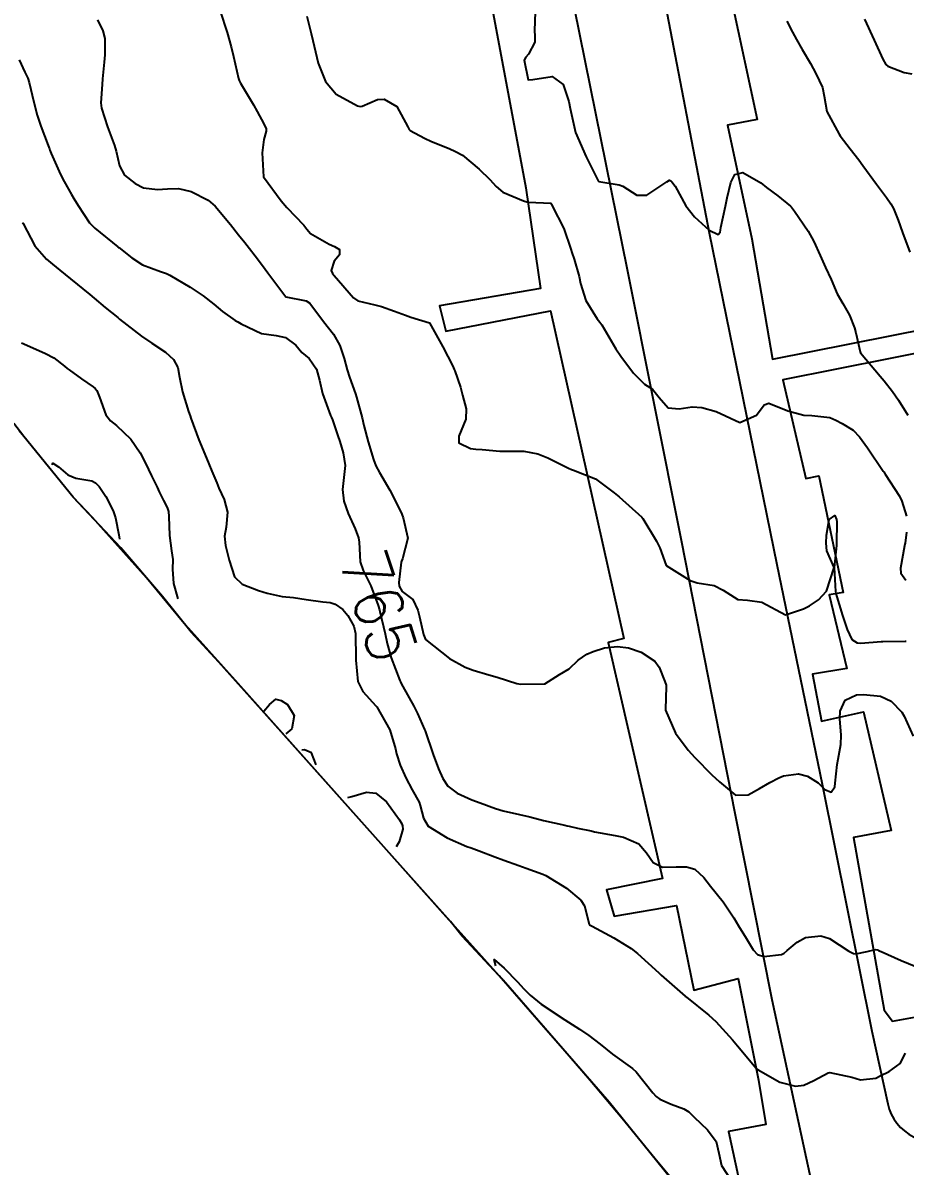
# Model space of a CAD drawing. Header units: metres. Extents: x 307586 to 320046, y 7427249 to 7434250.
# Drawn here: x 316786.2 to 316859.9, y 7432264.2 to 7432359.6 of the extents above; entities that cross this region are included whole.
import ezdxf
from ezdxf.enums import TextEntityAlignment as Align

# ---------------------------------------------------------------- set-up
doc = ezdxf.new("R2010")
doc.units = ezdxf.units.M
doc.header["$MEASUREMENT"] = 0
for name, color, linetype in [('Area', 45, 'Continuous'), ('Cotas', 45, 'Continuous'), ('Curvas de Nivel 1m', 11, 'Continuous'), ('Curvas de Nivel 5m', 15, 'Continuous'), ('Edificações', 30, 'Continuous'), ('Vias Primárias', 230, 'Continuous')]:
    doc.layers.add(name, color=color, linetype=linetype)
doc.styles.add('Style-STANDARD', font='STANDARD.shx')

msp = doc.modelspace()

# ---------------------------------------------------------------- linework, layer by layer
at = {"layer": 'Area'}
msp.add_polyline3d([(316840.895, 7432262.436, 773.313), (316835.16, 7432269.526, 769.992), (316826.311, 7432279.723, 770.753), (316822.897, 7432283.4, 772.382), (316821.908, 7432284.604, 772.212), (316806.633, 7432301.752, 766.433), (316802.587, 7432306.257, 767.093), (316800.289, 7432308.733, 772.532), (316797.892, 7432311.708, 771.992), (316794.408, 7432315.786, 773.733), (316790.441, 7432319.995, 775.442), (316786.31, 7432325.07, 774.422), (316785.471, 7432326.143, 774.182)], dxfattribs=at)
at = {"layer": 'Curvas de Nivel 1m', "flags": 128}
for points, elevation in [([(316792.462, 7432359.824), (316792.917, 7432358.895), (316793.066, 7432358.272), (316793.07, 7432356.894), (316793.027, 7432356.284), (316792.887, 7432354.895), (316792.852, 7432354.44), (316792.746, 7432352.896), (316792.801, 7432352.463), (316793.289, 7432350.891), (316793.883, 7432349.339), (316794.029, 7432348.883), (316794.314, 7432347.634), (316794.715, 7432346.874), (316795.6, 7432346.164), (316796.293, 7432345.825), (316797.459, 7432345.671), (316798.292, 7432345.718), (316799.224, 7432345.747), (316800.29, 7432345.51), (316801.688, 7432344.786), (316802.276, 7432344.295), (316803.576, 7432342.767), (316804.244, 7432341.9), (316804.745, 7432341.26), (316805.143, 7432340.746), (316805.614, 7432340.126), (316806.219, 7432339.326), (316806.67, 7432338.725), (316808.183, 7432336.71), (316809.881, 7432336.385), (316810.178, 7432336.178), (316811.326, 7432334.668), (316812.147, 7432333.606), (316812.697, 7432332.652), (316813.061, 7432331.584), (316813.308, 7432330.642), (316813.496, 7432330.028), (316814.003, 7432328.631), (316814.089, 7432328.362), (316814.542, 7432326.625), (316814.702, 7432325.978), (316815.058, 7432324.62), (316815.5, 7432323.136), (316815.701, 7432322.613), (316816.007, 7432322.057), (316816.861, 7432320.601), (316817.772, 7432318.795), (316817.857, 7432318.591), (316817.968, 7432318.295), (316818.36, 7432316.584), (316817.926, 7432314.874), (316817.836, 7432314.679), (316817.815, 7432314.591), (316817.606, 7432312.884), (316817.647, 7432312.592), (316817.888, 7432312.137), (316818.767, 7432311.462), (316819.191, 7432310.57), (316819.326, 7432310.026), (316819.66, 7432308.563), (316819.847, 7432308.144), (316821.823, 7432306.54), (316823.13, 7432305.835), (316823.814, 7432305.579), (316825.127, 7432305.179), (316825.808, 7432304.992), (316827.468, 7432304.473), (316827.802, 7432304.405), (316829.803, 7432304.44), (316831.023, 7432305.216), (316831.816, 7432305.696), (316832.586, 7432306.409), (316833.307, 7432306.921), (316833.834, 7432307.145), (316834.783, 7432307.436), (316835.841, 7432307.542), (316836.76, 7432307.44), (316837.834, 7432307.088), (316838.959, 7432306.333), (316839.323, 7432305.833), (316839.806, 7432304.634), (316839.907, 7432304.319), (316839.922, 7432304.198), (316839.856, 7432302.319), (316839.868, 7432302.233), (316840.7, 7432300.311), (316841.739, 7432298.914), (316842.039, 7432298.598), (316842.306, 7432298.291), (316843.712, 7432296.856), (316844.354, 7432296.263), (316845.692, 7432295.159), (316846.752, 7432295.18), (316847.698, 7432295.704), (316848.578, 7432296.217), (316849.308, 7432296.607), (316849.711, 7432296.762), (316850.961, 7432296.941), (316851.711, 7432296.741), (316852.595, 7432296.167), (316853.152, 7432295.612), (316853.696, 7432295.41), (316853.997, 7432295.85), (316854.027, 7432296.147), (316854.177, 7432297.695), (316854.273, 7432298.145), (316854.502, 7432299.386), (316854.505, 7432300.142), (316854.405, 7432301.512), (316854.443, 7432302.143), (316854.864, 7432303.067), (316855.797, 7432303.526), (316856.369, 7432303.552), (316857.796, 7432303.405), (316858.697, 7432303.002), (316859.567, 7432302.083), (316859.778, 7432301.729), (316860.517, 7432300.072)], 764), ([(316802.702, 7432360.546), (316803.298, 7432358.772), (316803.618, 7432357.585), (316803.802, 7432356.766), (316804.222, 7432354.945), (316804.282, 7432354.761), (316804.4, 7432354.533), (316805.488, 7432352.743), (316805.801, 7432352.172), (316806.357, 7432351.161), (316806.542, 7432350.728), (316806.538, 7432350.541), (316806.344, 7432349.837), (316806.202, 7432348.732), (316806.303, 7432346.73), (316807.795, 7432344.715), (316808.275, 7432344.164), (316809.676, 7432342.689), (316809.928, 7432342.363), (316810.246, 7432341.993), (316811.795, 7432341.106), (316812.236, 7432340.921), (316812.659, 7432340.656), (316812.661, 7432340.223), (316812.223, 7432339.688), (316811.961, 7432338.917), (316812.082, 7432338.661), (316812.21, 7432338.492), (316813.838, 7432336.643), (316814.18, 7432336.381), (316815.616, 7432336.057), (316816.176, 7432335.915), (316817.241, 7432335.53), (316818.169, 7432335.187), (316818.62, 7432335.036), (316820.163, 7432334.56), (316821.29, 7432332.548), (316822.117, 7432330.922), (316822.235, 7432330.659), (316822.286, 7432330.537), (316822.746, 7432329.177), (316822.923, 7432328.528), (316823.224, 7432327.374), (316823.205, 7432326.523), (316822.613, 7432325.096), (316822.611, 7432324.531), (316823.582, 7432324.062), (316824.038, 7432324.017), (316824.563, 7432323.98), (316826.036, 7432323.848), (316826.67, 7432323.85), (316828.037, 7432323.84), (316829.212, 7432323.629), (316830.031, 7432323.298), (316831.767, 7432322.423), (316832.021, 7432322.306), (316832.189, 7432322.249), (316834.01, 7432321.535), (316835.574, 7432320.374), (316835.99, 7432320.035), (316837.886, 7432318.351), (316837.971, 7432318.241), (316839.103, 7432316.333), (316839.398, 7432315.789), (316839.923, 7432314.32), (316841.911, 7432313.059), (316842.489, 7432312.872), (316843.907, 7432312.634), (316844.669, 7432312.262), (316845.891, 7432311.48), (316846.705, 7432311.428), (316847.888, 7432311.245), (316849.873, 7432310.2), (316851.364, 7432310.702), (316851.884, 7432310.951), (316852.629, 7432311.432), (316853.281, 7432312.159), (316853.923, 7432314.15), (316853.311, 7432315.533), (316853.256, 7432316.16), (316853.285, 7432316.828), (316853.527, 7432318.157), (316853.976, 7432318.484), (316854.141, 7432318.148), (316854.162, 7432317.956), (316854.136, 7432316.148), (316854.125, 7432315.965), (316853.923, 7432314.15), (316854.042, 7432312.149), (316854.073, 7432311.975), (316854.641, 7432310.142), (316855.027, 7432308.972), (316855.42, 7432308.134), (316855.849, 7432307.86), (316856.152, 7432307.823), (316857.851, 7432307.97), (316857.983, 7432307.976), (316859.852, 7432308.005), (316859.939, 7432307.991)], 763), ([(316809.919, 7432360.14), (316810.301, 7432358.682), (316810.444, 7432358.103), (316810.774, 7432356.676), (316810.886, 7432356.207), (316811.481, 7432354.669), (316812.387, 7432353.631), (316814.162, 7432352.642), (316814.372, 7432352.597), (316814.54, 7432352.637), (316815.821, 7432353.179), (316816.382, 7432353.215), (316817.434, 7432352.599), (316818.356, 7432350.904), (316818.457, 7432350.691), (316818.566, 7432350.587), (316819.743, 7432349.965), (316820.344, 7432349.683), (316821.802, 7432349.082), (316822.336, 7432348.855), (316822.929, 7432348.534), (316824.316, 7432347.38), (316825.192, 7432346.507), (316825.726, 7432345.928), (316826.293, 7432345.449), (316828.018, 7432344.74), (316828.285, 7432344.652), (316828.439, 7432344.622), (316830.284, 7432344.525), (316830.34, 7432344.439), (316830.41, 7432344.311), (316831.38, 7432342.429), (316831.968, 7432340.691), (316832.037, 7432340.422), (316832.227, 7432339.86), (316832.664, 7432338.415), (316832.779, 7432337.839), (316833.224, 7432336.41), (316834.168, 7432334.876), (316834.377, 7432334.608), (316834.534, 7432334.394), (316835.138, 7432333.371), (316835.714, 7432332.376), (316836.134, 7432331.776), (316837.194, 7432330.359), (316838.104, 7432329.442), (316838.782, 7432329.022), (316839.321, 7432328.332), (316840.08, 7432327.459), (316841.012, 7432327.377), (316842.081, 7432327.537), (316842.881, 7432327.492), (316844.076, 7432327.158), (316846.063, 7432326.25), (316847.453, 7432326.855), (316848.085, 7432327.708), (316848.475, 7432327.837), (316850.078, 7432327.218), (316851.412, 7432326.847), (316852.072, 7432326.807), (316853.574, 7432326.661), (316854.067, 7432326.437), (316854.589, 7432326.152), (316855.511, 7432325.592), (316856.052, 7432325.053), (316856.718, 7432324.123), (316858.024, 7432322.185), (316858.054, 7432322.141), (316858.075, 7432322.109), (316858.194, 7432321.934), (316859.378, 7432320.089), (316859.571, 7432319.668), (316859.976, 7432318.413)], 762), ([(316828.981, 7432360.462), (316828.94, 7432358.945), (316828.968, 7432358.462), (316828.954, 7432357.954), (316828.43, 7432356.96), (316828.194, 7432356.705), (316828.063, 7432356.474), (316828.406, 7432354.817), (316828.8, 7432354.857), (316830.409, 7432355.097), (316831.32, 7432354.431), (316831.806, 7432353.009), (316831.914, 7432352.425), (316832.353, 7432350.42), (316833.241, 7432348.411), (316834.149, 7432346.557), (316834.241, 7432346.401), (316834.302, 7432346.351), (316835.991, 7432346.066), (316836.299, 7432345.95), (316837.463, 7432345.187), (316838.291, 7432345.203), (316839.981, 7432346.325), (316840.186, 7432346.441), (316840.304, 7432346.409), (316840.401, 7432346.319), (316840.663, 7432345.952), (316841.556, 7432344.307), (316842.274, 7432343.383), (316843.498, 7432342.288), (316844.258, 7432341.921), (316844.413, 7432342.126), (316844.442, 7432342.277), (316844.485, 7432342.496), (316844.87, 7432344.271), (316845.01, 7432344.989), (316845.304, 7432346.265), (316845.654, 7432346.919), (316846.316, 7432347.098), (316847.817, 7432346.235), (316848.299, 7432345.852), (316849.222, 7432345.145), (316850.284, 7432344.29), (316850.367, 7432344.199), (316850.623, 7432343.853), (316851.777, 7432342.185), (316852.25, 7432341.324), (316852.774, 7432340.175), (316853.223, 7432339.17), (316853.672, 7432338.165), (316854.195, 7432336.982), (316854.648, 7432336.153), (316855.226, 7432335.197), (316855.637, 7432334.138), (316855.733, 7432333.711), (316856.101, 7432332.131), (316856.142, 7432332.061), (316857.762, 7432330.114), (316858.109, 7432329.703), (316858.813, 7432328.812), (316859.288, 7432328.092), (316860.075, 7432326.855)], 761), ([(316856.47, 7432359.877), (316857.275, 7432358.122), (316858.004, 7432356.539), (316858.245, 7432356.112), (316858.421, 7432355.95), (316859.773, 7432355.446), (316860.415, 7432355.329)], 759), ([(316786.215, 7432342.932), (316786.251, 7432342.825), (316787.244, 7432340.96), (316788.222, 7432339.851), (316788.709, 7432339.434), (316789.322, 7432338.933), (316790.202, 7432338.214), (316791.816, 7432336.904), (316792.18, 7432336.599), (316793.115, 7432335.829), (316794.164, 7432334.982), (316794.302, 7432334.869), (316796.142, 7432333.433), (316797.009, 7432332.841), (316798.126, 7432332.114), (316798.803, 7432331.503), (316799.163, 7432330.814), (316799.309, 7432330.016), (316799.555, 7432328.808), (316800.068, 7432327.163), (316800.189, 7432326.799), (316800.248, 7432326.611), (316800.922, 7432324.791), (316801.547, 7432323.257), (316801.756, 7432322.783), (316802.007, 7432322.182), (316802.414, 7432321.191), (316802.589, 7432320.771), (316803.021, 7432319.802), (316803.317, 7432318.76), (316803.201, 7432317.515), (316803.068, 7432316.763), (316803.155, 7432315.982), (316803.445, 7432314.757), (316803.902, 7432313.351), (316804.55, 7432312.743), (316805.888, 7432312.225), (316806.623, 7432311.986), (316807.883, 7432311.715), (316808.822, 7432311.636), (316809.881, 7432311.481), (316811.259, 7432311.287), (316811.879, 7432311.218), (316812.304, 7432311.081), (316812.944, 7432310.644), (316813.355, 7432310.125), (316813.859, 7432309.249), (316813.981, 7432308.629), (316813.992, 7432308.487), (316814.032, 7432306.628), (316814.033, 7432306.416), (316814.19, 7432304.626), (316814.603, 7432303.809), (316815.697, 7432302.611), (316815.772, 7432302.508), (316816.848, 7432300.599), (316817.317, 7432299.014), (316817.4, 7432298.593), (316817.719, 7432297.64), (316818.191, 7432296.583), (316818.725, 7432295.606), (316819.3, 7432294.566), (316819.4, 7432294.284), (316819.67, 7432293.233), (316820.069, 7432292.556), (316821.648, 7432291.577), (316823.276, 7432290.878), (316823.636, 7432290.748), (316824.3, 7432290.503), (316825.628, 7432290.009), (316826.369, 7432289.739), (316827.621, 7432289.281), (316828.221, 7432289.063), (316829.614, 7432288.559), (316829.886, 7432288.437), (316831.597, 7432287.381), (316832.801, 7432286.402), (316833.096, 7432285.916), (316833.478, 7432284.391), (316833.509, 7432284.338), (316833.562, 7432284.304), (316833.738, 7432284.211), (316835.552, 7432283.258), (316837.001, 7432282.355), (316837.537, 7432281.941), (316839.308, 7432280.323), (316839.416, 7432280.225), (316839.511, 7432280.136), (316840.833, 7432278.973), (316841.494, 7432278.392), (316841.546, 7432278.352), (316841.613, 7432278.298), (316843.471, 7432276.808), (316844.051, 7432276.264), (316845.448, 7432274.742), (316845.878, 7432274.246), (316847.424, 7432272.368), (316847.495, 7432272.301), (316847.599, 7432272.227), (316849.408, 7432271.21), (316850.717, 7432270.873), (316851.405, 7432270.97), (316852.233, 7432271.345), (316853.421, 7432271.996), (316853.559, 7432272.011), (316855.415, 7432271.616), (316856.127, 7432271.409), (316857.414, 7432271.535), (316857.774, 7432271.749), (316858.535, 7432272.093), (316859.43, 7432272.767), (316859.888, 7432273.626)], 766), ([(316786.132, 7432332.878), (316786.312, 7432332.787), (316788.123, 7432331.985), (316788.817, 7432331.636), (316789.699, 7432330.926), (316789.938, 7432330.749), (316790.11, 7432330.633), (316791.139, 7432329.873), (316792.096, 7432329.21), (316792.276, 7432329.079), (316792.422, 7432328.895), (316792.64, 7432328.336), (316793.165, 7432326.883), (316793.548, 7432326.368), (316794.054, 7432325.99), (316795.25, 7432324.858), (316796.026, 7432323.708), (316796.461, 7432322.846), (316796.962, 7432321.8), (316797.434, 7432320.836), (316797.62, 7432320.465), (316797.982, 7432319.738), (316798.285, 7432319.134), (316798.378, 7432318.824), (316798.404, 7432318.386), (316798.47, 7432316.822), (316798.645, 7432315.534), (316798.738, 7432314.818), (316798.727, 7432314.002), (316798.796, 7432312.816), (316799.173, 7432311.52)], 767), ([(316788.693, 7432322.7), (316788.74, 7432322.849), (316789.203, 7432322.552), (316790.002, 7432321.872), (316790.666, 7432321.58), (316791.998, 7432321.359), (316792.305, 7432321.204), (316792.591, 7432320.891), (316793.165, 7432320.063), (316793.775, 7432318.873), (316793.964, 7432318.272), (316794.254, 7432316.867), (316794.303, 7432316.5)], 768), ([(316859.958, 7432317.08), (316859.845, 7432316.181), (316859.836, 7432316.082), (316859.813, 7432315.954), (316859.481, 7432314.087), (316859.508, 7432313.675), (316859.913, 7432313.086)], 762), ([(316806.333, 7432302.16), (316806.805, 7432302.72), (316807.339, 7432303.155), (316807.778, 7432303.036), (316808.31, 7432302.702), (316808.877, 7432301.806), (316808.682, 7432300.696), (316808.193, 7432300.26)], 767), ([(316810.723, 7432297.67), (316810.316, 7432298.674), (316809.736, 7432298.938), (316809.523, 7432298.9)], 766), ([(316813.363, 7432294.95), (316813.687, 7432295.026), (316814.921, 7432295.387), (316815.69, 7432295.329), (316816.591, 7432294.601), (316817.668, 7432293.089), (316817.846, 7432292.769), (316817.913, 7432292.586), (316817.938, 7432292.306), (316817.643, 7432291.249), (316817.373, 7432290.85)], 767), ([(316825.703, 7432280.92), (316825.565, 7432281.433), (316826.396, 7432280.73), (316827.504, 7432279.572), (316828.038, 7432279.001), (316828.58, 7432278.454), (316829.482, 7432277.709), (316831.463, 7432276.42), (316832.679, 7432275.626), (316833.45, 7432275.104), (316834.414, 7432274.38), (316835.435, 7432273.537), (316837.109, 7432272.353), (316837.419, 7432272.059), (316838.802, 7432270.329), (316839.074, 7432270.009), (316839.388, 7432269.793), (316840.327, 7432269.367), (316841.38, 7432268.988), (316841.805, 7432268.722), (316842.248, 7432268.287), (316843.357, 7432267.239), (316844.088, 7432266.263), (316844.3, 7432265.294), (316844.535, 7432264.258), (316845.311, 7432263.065)], 767)]:
    msp.add_lwpolyline(points, dxfattribs=dict(at, elevation=elevation))
at = {"layer": 'Curvas de Nivel 5m', "flags": 128}
for points, elevation in [([(316849.982, 7432359.721), (316850.459, 7432358.787), (316850.793, 7432358.197), (316851.27, 7432357.363), (316851.95, 7432356.185), (316852.415, 7432355.354), (316852.968, 7432354.174), (316853.106, 7432353.463), (316853.312, 7432352.171), (316854.355, 7432350.28), (316854.443, 7432350.159), (316855.27, 7432349.074), (316855.985, 7432348.135), (316856.326, 7432347.68), (316857.472, 7432346.118), (316858.292, 7432345.003), (316858.668, 7432344.486), (316858.887, 7432344.101), (316859.282, 7432343.104), (316859.63, 7432342.089), (316860.238, 7432340.446)], 760), ([(316785.926, 7432356.486), (316786.408, 7432355.473), (316786.648, 7432354.968), (316786.769, 7432354.594), (316787.162, 7432352.962), (316787.439, 7432351.883), (316787.727, 7432350.956), (316788.337, 7432349.352), (316788.452, 7432349.067), (316788.501, 7432348.947), (316788.602, 7432348.673), (316789.367, 7432346.934), (316789.697, 7432346.329), (316790.286, 7432345.262), (316790.483, 7432344.918), (316790.85, 7432344.339), (316791.797, 7432342.905), (316792.248, 7432342.438), (316794.162, 7432340.881), (316794.2, 7432340.848), (316794.232, 7432340.824), (316795.329, 7432339.964), (316796.218, 7432339.392), (316797.708, 7432338.835), (316798.211, 7432338.671), (316798.512, 7432338.521), (316800.194, 7432337.513), (316801.283, 7432336.789), (316802.176, 7432336.097), (316802.906, 7432335.504), (316803.94, 7432334.753), (316804.161, 7432334.624), (316804.445, 7432334.461), (316806.147, 7432333.662), (316807.366, 7432333.497), (316808.142, 7432333.337), (316809.011, 7432332.697), (316809.527, 7432332.089), (316810.122, 7432331.572), (316810.74, 7432330.674), (316811.001, 7432329.774), (316811.229, 7432328.669), (316811.91, 7432326.817), (316811.983, 7432326.661), (316812.061, 7432326.462), (316812.531, 7432325.136), (316812.678, 7432324.65), (316812.956, 7432323.719), (316813.117, 7432322.643), (316813.009, 7432321.651), (316812.898, 7432320.646), (316813.024, 7432319.685), (316813.376, 7432318.639), (316813.954, 7432317.364), (316814.241, 7432316.627), (316814.306, 7432316.259), (316814.379, 7432314.625), (316814.635, 7432313.9), (316815.276, 7432312.616), (316815.877, 7432310.984), (316815.983, 7432310.609), (316816.022, 7432310.457), (316816.459, 7432308.604), (316816.642, 7432307.801), (316816.965, 7432306.599), (316817.691, 7432304.704), (316817.744, 7432304.591), (316817.801, 7432304.474), (316818.467, 7432303.264), (316818.849, 7432302.574), (316819.168, 7432301.963), (316819.754, 7432300.638), (316819.784, 7432300.56), (316819.802, 7432300.51), (316820.463, 7432298.553), (316820.93, 7432297.333), (316821.279, 7432296.544), (316821.697, 7432295.909), (316822.474, 7432295.311), (316823.686, 7432294.772), (316824.402, 7432294.503), (316825.678, 7432294.042), (316826.32, 7432293.84), (316827.674, 7432293.533), (316828.545, 7432293.33), (316829.669, 7432293.032), (316831.454, 7432292.633), (316831.665, 7432292.592), (316831.809, 7432292.562), (316832.52, 7432292.407), (316833.659, 7432292.162), (316833.941, 7432292.104), (316835.654, 7432291.782), (316836.367, 7432291.648), (316837.644, 7432291.103), (316838.261, 7432290.341), (316838.82, 7432289.527), (316839.621, 7432289.149), (316840.758, 7432289.172), (316841.622, 7432289.171), (316842.317, 7432288.986), (316843.061, 7432288.278), (316843.602, 7432287.546), (316844.669, 7432286.259), (316845.57, 7432284.911), (316845.956, 7432284.246), (316846.578, 7432283.215), (316847.182, 7432282.234), (316847.537, 7432281.853), (316848.058, 7432281.699), (316849.538, 7432281.867), (316849.76, 7432281.978), (316850.01, 7432282.195), (316850.843, 7432282.894), (316851.554, 7432283.288), (316852.817, 7432283.423), (316853.553, 7432283.191), (316855.171, 7432282.134), (316855.54, 7432281.94), (316855.752, 7432281.916), (316856.691, 7432282.119), (316857.393, 7432282.263), (316857.544, 7432282.233), (316857.632, 7432282.197), (316857.848, 7432282.105), (316859.532, 7432281.369), (316860.746, 7432280.847)], 765)]:
    msp.add_lwpolyline(points, dxfattribs=dict(at, elevation=elevation))
at = {"layer": 'Edificações'}
for points in [[(316824.967, 7432363.042), (316828.199, 7432345.799), (316829.436, 7432337.408), (316820.991, 7432335.968), (316821.541, 7432333.842), (316830.27, 7432335.554), (316836.384, 7432308.221), (316835.079, 7432307.878), (316839.615, 7432288.211), (316834.946, 7432287.251), (316835.564, 7432285.057), (316840.782, 7432285.948), (316842.224, 7432278.885), (316845.931, 7432279.845), (316847.617, 7432271.386), (316848.223, 7432267.685), (316845.124, 7432267.08), (316846.876, 7432259.006)], [(316845.36, 7432361.485), (316847.517, 7432351.507), (316845.023, 7432351.042), (316847.054, 7432341.567), (316848.789, 7432331.508), (316871.652, 7432336.051)], [(316872.041, 7432334.258), (316849.654, 7432329.802), (316851.583, 7432321.568), (316852.655, 7432321.782), (316854.686, 7432312.063), (316853.525, 7432311.864), (316854.977, 7432305.707), (316852.127, 7432305.251), (316852.88, 7432301.33), (316856.382, 7432302.101), (316858.676, 7432292.205), (316855.56, 7432291.607), (316858.102, 7432277.212), (316858.792, 7432276.308), (316861.248, 7432276.739)], [(316841.337, 7432262.01), (316838.958, 7432264.83), (316836.25, 7432268.18), (316833.581, 7432271.347), (316831.454, 7432273.797), (316829.349, 7432276.222), (316825.981, 7432280.079), (316821.075, 7432285.539), (316816.346, 7432290.848), (316809.717, 7432298.29), (316804.191, 7432304.471), (316799.559, 7432309.64), (316796.552, 7432313.277), (316792.04, 7432318.298), (316790.441, 7432319.995), (316786.31, 7432325.07), (316785.941, 7432325.542)]]:
    msp.add_lwpolyline(points, dxfattribs=at)
at = {"layer": 'Vias Primárias', "elevation": 773.245}
msp.add_lwpolyline([(316850.214, 7432230.825), (316851.483, 7432230.766, 0.186592), (316855.234, 7432232.02, 0.203103), (316857.232, 7432235.871, 0.06929), (316857.041, 7432239.003), (316853.809, 7432254.683), (316848.764, 7432278.067), (316845.673, 7432293.612), (316841.204, 7432316.392), (316836.689, 7432338.984), (316832.264, 7432360.812), (316828.887, 7432377.699, 0.280301), (316824.563, 7432382.397, 0.141061), (316821.333, 7432382.397), (316808.876, 7432378.079), (316792.759, 7432372.238), (316779.397, 7432366.863, 0.261569), (316776.684, 7432363.485, 0.118281), (316777.067, 7432358.058), (316780.442, 7432340.152), (316782.905, 7432329.008)], format="xyb", dxfattribs=at)
msp.add_lwpolyline([(316850.214, 7432230.825), (316851.483, 7432230.766, 0.186592), (316855.234, 7432232.02, 0.203103), (316857.232, 7432235.871, 0.06929), (316857.041, 7432239.003), (316853.809, 7432254.683), (316848.764, 7432278.067), (316845.673, 7432293.612), (316841.204, 7432316.392), (316836.689, 7432338.984), (316832.264, 7432360.812), (316828.887, 7432377.699, 0.280301), (316824.563, 7432382.397, 0.141061), (316821.333, 7432382.397), (316808.876, 7432378.079), (316792.759, 7432372.238), (316779.397, 7432366.863, 0.261569), (316776.684, 7432363.485, 0.118281), (316777.067, 7432358.058), (316780.442, 7432340.152), (316782.905, 7432329.008)], format="xyb", dxfattribs=at)
at = {"layer": 'Vias Primárias'}
msp.add_lwpolyline([(316839.587, 7432362.482), (316843.49, 7432342.059), (316849.136, 7432314.379), (316852.946, 7432296.066), (316857.075, 7432275.459), (316858.407, 7432269.399, 0.227767), (316860.564, 7432266.646, 0.1667), (316863.407, 7432266.28), (316878.552, 7432269.396), (316904.757, 7432274.53, 0.00481), (316909.896, 7432275.588, 0.24419), (316911.776, 7432277.145, 0.165884), (316911.868, 7432278.428), (316909.396, 7432291.706), (316906.96, 7432301.89), (316902.375, 7432324.721), (316898.565, 7432343.262), (316895.399, 7432358.22), (316892.232, 7432374.427)], format="xyb", dxfattribs=at)
msp.add_lwpolyline([(316839.587, 7432362.482), (316843.49, 7432342.059), (316849.136, 7432314.379), (316852.946, 7432296.066), (316857.075, 7432275.459), (316858.407, 7432269.399, 0.227767), (316860.564, 7432266.646, 0.1667), (316863.407, 7432266.28), (316878.552, 7432269.396), (316904.757, 7432274.53, 0.00481), (316909.896, 7432275.588, 0.24419), (316911.776, 7432277.145, 0.165884), (316911.868, 7432278.428), (316909.396, 7432291.706), (316906.96, 7432301.89), (316902.375, 7432324.721), (316898.565, 7432343.262), (316895.399, 7432358.22), (316892.232, 7432374.427)], format="xyb", dxfattribs=at)

# ---------------------------------------------------------------- texts
at = {"layer": 'Cotas', "style": 'Style-STANDARD'}
msp.add_text('765', height=4, rotation=288.14978, dxfattribs=at).set_placement((316815.915, 7432310.951, 765), align=Align.MIDDLE_CENTER)

doc.saveas('drawing.dxf')
